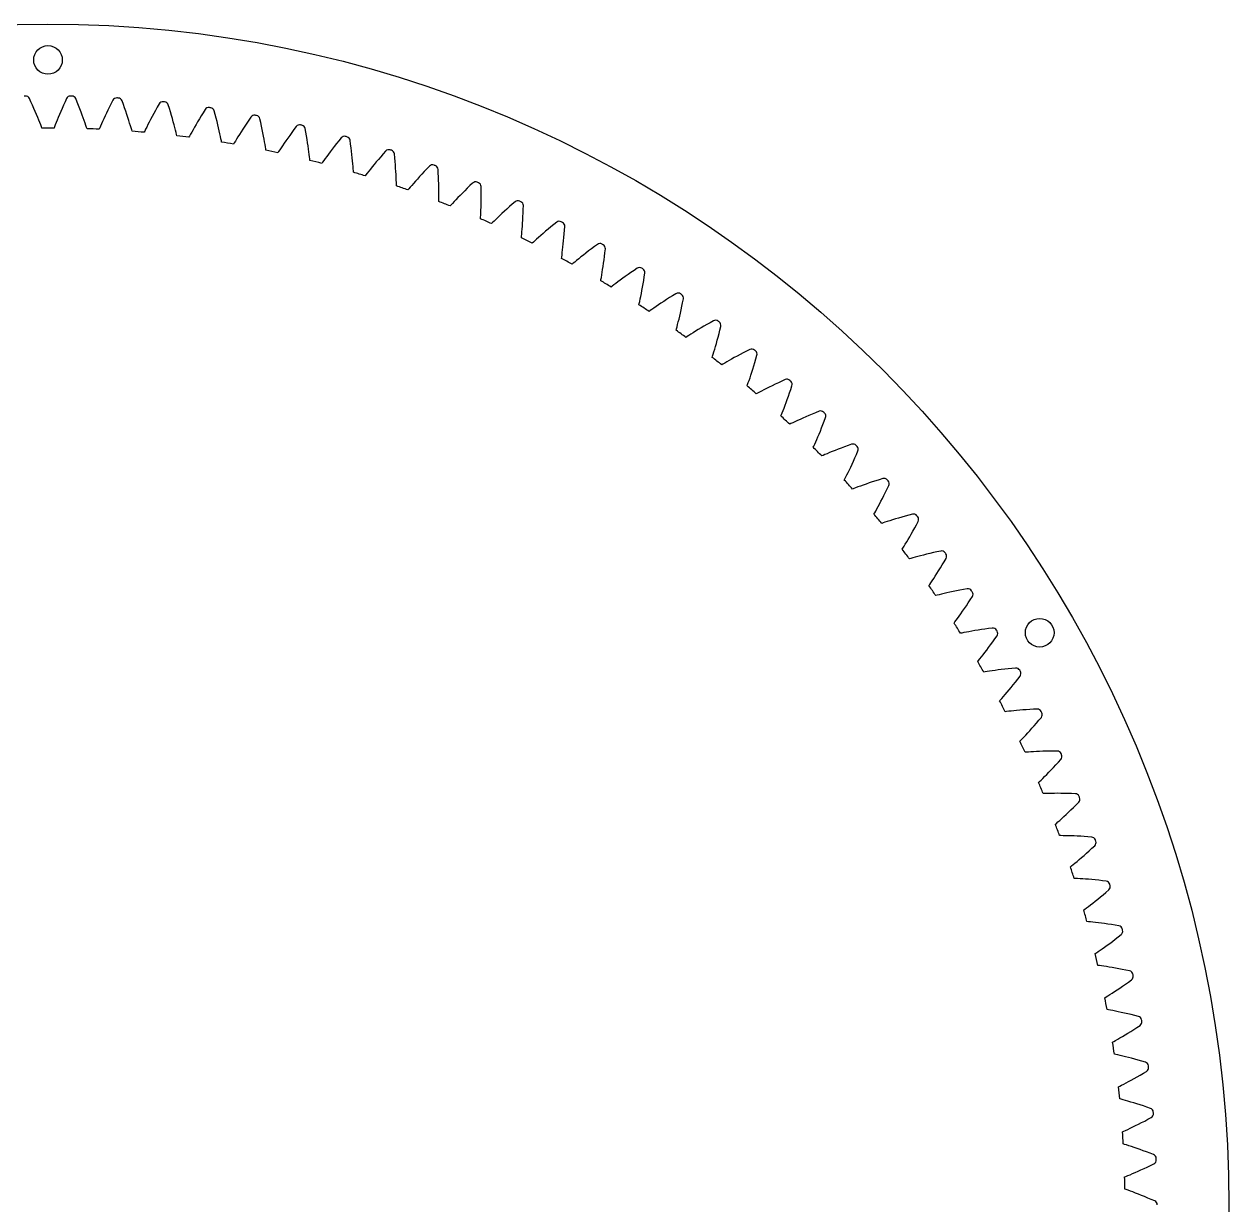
# Model space of a CAD drawing. Header units: millimetres. Extents: x -82 to 82, y -82 to 82.
# Drawn here: x -1.7 to 82.4, y 0 to 82.4 of the extents above; entities that cross this region are included whole.
import ezdxf

# ---------------------------------------------------------------- set-up
doc = ezdxf.new("R2010")
doc.units = ezdxf.units.MM

msp = doc.modelspace()

# ---------------------------------------------------------------- linework, layer by layer
at = {"layer": 'holes'}
for centre in [(0, 79.928227), (69.219875, 39.964113)]:
    msp.add_circle(centre, 1, dxfattribs=at)
at = {"layer": 'outer'}
msp.add_circle((0, 0), 82.428227, dxfattribs=at)
at = {"layer": 'output_ring'}
for p, q in [((-1.187278, 77.001412), (-1.297998, 77.241357)), ((-1.081496, 76.768404), (-1.187278, 77.001412)), ((-0.981351, 76.542889), (-1.081496, 76.768404)), ((-0.886937, 76.325553), (-0.981351, 76.542889)), ((0.981351, 76.542889), (0.886937, 76.325553)), ((1.081496, 76.768404), (0.981351, 76.542889)), ((1.187278, 77.001412), (1.081496, 76.768404)), ((1.297998, 77.241357), (1.187278, 77.001412)), ((2.038248, 76.983587), (1.937673, 77.227958)), ((2.13418, 76.746353), (2.038248, 76.983587)), ((2.224793, 76.516843), (2.13418, 76.746353)), ((4.295274, 76.655777), (4.185774, 76.434654)), ((4.410721, 76.884151), (4.295274, 76.655777)), ((4.531391, 77.119249), (4.410721, 76.884151)), ((5.260198, 76.830706), (5.169945, 77.079074)), ((5.346112, 76.589663), (5.260198, 76.830706)), ((5.427034, 76.35656), (5.346112, 76.589663)), ((7.626426, 76.632009), (7.501517, 76.408669)), ((7.756835, 76.861847), (7.626426, 76.632009)), ((8.47292, 76.543039), (8.393147, 76.794968)), ((8.548665, 76.298609), (8.47292, 76.543039)), ((-0.798391, 76.117237), (-0.886937, 76.325553)), ((-0.715922, 75.919012), (-0.798391, 76.117237)), ((-0.639854, 75.732304), (-0.715922, 75.919012)), ((-0.570708, 75.559129), (-0.639854, 75.732304)), ((0.639854, 75.732304), (0.570708, 75.559129)), ((0.715922, 75.919012), (0.639854, 75.732304)), ((0.798391, 76.117237), (0.715922, 75.919012)), ((0.886937, 76.325553), (0.798391, 76.117237)), ((2.310023, 76.295744), (2.224793, 76.516843)), ((2.389769, 76.083902), (2.310023, 76.295744)), ((2.463864, 75.882398), (2.389769, 76.083902)), ((2.532047, 75.692668), (2.463864, 75.882398)), ((2.59388, 75.516749), (2.532047, 75.692668)), ((3.894452, 75.822438), (3.810633, 75.63908)), ((3.98515, 76.017036), (3.894452, 75.822438)), ((4.082341, 76.221461), (3.98515, 76.017036)), ((4.185774, 76.434654), (4.082341, 76.221461)), ((5.502931, 76.132085), (5.427034, 76.35656)), ((5.573735, 75.91709), (5.502931, 76.132085)), ((5.639328, 75.71266), (5.573735, 75.91709)), ((5.699506, 75.520242), (5.639328, 75.71266)), ((7.164917, 75.783475), (7.066151, 75.592846)), ((7.270584, 75.983652), (7.164917, 75.783475)), ((7.382854, 76.192325), (7.270584, 75.983652)), ((7.501517, 76.408669), (7.382854, 76.192325)), ((8.619755, 76.062322), (8.548665, 76.298609)), ((8.686185, 75.834866), (8.619755, 76.062322)), ((8.747924, 75.617094), (8.686185, 75.834866)), ((10.566981, 75.81633), (10.446072, 75.612541)), ((10.6946, 76.027515), (10.566981, 75.81633)), ((10.828752, 76.245428), (10.6946, 76.027515)), ((10.968672, 76.469603), (10.828752, 76.245428)), ((11.670778, 76.121088), (11.601624, 76.376137)), ((11.73622, 75.873702), (11.670778, 76.121088)), ((11.797353, 75.634644), (11.73622, 75.873702)), ((14.01208, 75.725087), (13.868921, 75.512982)), ((14.161265, 75.943206), (14.01208, 75.725087)), ((14.848161, 75.565596), (14.789748, 75.823317)), ((-0.509397, 75.402629), (-0.570708, 75.559129)), ((-0.457812, 75.268669), (-0.509397, 75.402629)), ((-0.423006, 75.177037), (-0.457812, 75.268669)), ((0.457812, 75.268669), (0.423006, 75.177037)), ((0.509397, 75.402629), (0.457812, 75.268669)), ((0.570708, 75.559129), (0.509397, 75.402629)), ((2.648584, 75.35782), (2.59388, 75.516749)), ((2.694514, 75.221817), (2.648584, 75.35782)), ((2.725453, 75.128807), (2.694514, 75.221817)), ((3.609335, 75.183475), (3.570722, 75.09338)), ((3.666485, 75.315157), (3.609335, 75.183475)), ((3.734295, 75.468952), (3.666485, 75.315157)), ((3.810633, 75.63908), (3.734295, 75.468952)), ((5.753918, 75.341888), (5.699506, 75.520242)), ((5.801919, 75.180807), (5.753918, 75.341888)), ((5.842113, 75.043), (5.801919, 75.180807)), ((5.86913, 74.948777), (5.842113, 75.043)), ((6.754526, 74.966383), (6.712174, 74.877984)), ((6.81714, 75.095556), (6.754526, 74.966383)), ((6.891331, 75.246376), (6.81714, 75.095556)), ((6.974726, 75.413158), (6.891331, 75.246376)), ((7.066151, 75.592846), (6.974726, 75.413158)), ((8.804898, 75.410097), (8.747924, 75.617094)), ((8.856966, 75.215327), (8.804898, 75.410097)), ((8.903862, 75.034851), (8.856966, 75.215327)), ((8.945075, 74.871901), (8.903862, 75.034851)), ((8.979464, 74.732532), (8.945075, 74.871901)), ((10.036278, 74.891794), (9.955836, 74.744213)), ((10.126583, 75.054937), (10.036278, 74.891794)), ((10.225452, 75.230639), (10.126583, 75.054937)), ((10.332115, 75.416965), (10.225452, 75.230639)), ((10.446072, 75.612541), (10.332115, 75.416965)), ((11.8542, 75.404606), (11.797353, 75.634644)), ((11.906766, 75.18444), (11.8542, 75.404606)), ((11.955022, 74.975238), (11.906766, 75.18444)), ((11.998888, 74.778459), (11.955022, 74.975238)), ((13.481186, 74.918147), (13.366815, 74.736451)), ((13.603233, 75.108779), (13.481186, 74.918147)), ((13.73257, 75.307327), (13.603233, 75.108779)), ((13.868921, 75.512982), (13.73257, 75.307327)), ((14.903186, 75.315686), (14.848161, 75.565596)), ((14.954255, 75.074278), (14.903186, 75.315686)), ((15.001419, 74.842061), (14.954255, 75.074278)), ((17.018911, 74.865974), (16.874068, 74.666209)), ((17.170827, 75.071898), (17.018911, 74.865974)), ((17.329014, 75.283579), (17.170827, 75.071898)), ((17.999495, 74.877535), (17.951926, 75.137476)), ((18.044007, 74.62554), (17.999495, 74.877535)), ((9.002511, 74.63726), (8.979464, 74.732532)), ((9.887868, 74.617774), (9.841851, 74.531227)), ((9.955836, 74.744213), (9.887868, 74.617774)), ((12.038185, 74.596178), (11.998888, 74.778459)), ((12.072538, 74.431645), (12.038185, 74.596178)), ((12.101061, 74.290958), (12.072538, 74.431645)), ((12.120098, 74.194805), (12.101061, 74.290958)), ((13.003862, 74.138261), (12.954262, 74.053716)), ((13.077066, 74.261742), (13.003862, 74.138261)), ((13.163617, 74.405825), (13.077066, 74.261742)), ((13.260675, 74.565044), (13.163617, 74.405825)), ((13.366815, 74.736451), (13.260675, 74.565044)), ((15.044719, 74.619887), (15.001419, 74.842061)), ((15.084173, 74.408848), (15.044719, 74.619887)), ((15.11976, 74.210405), (15.084173, 74.408848)), ((15.151389, 74.026637), (15.11976, 74.210405)), ((15.178822, 73.860811), (15.151389, 74.026637)), ((16.484728, 74.111151), (16.371503, 73.944338)), ((16.606607, 74.287898), (16.484728, 74.111151)), ((16.73653, 74.473252), (16.606607, 74.287898)), ((16.874068, 74.666209), (16.73653, 74.473252)), ((18.084922, 74.382206), (18.044007, 74.62554)), ((18.122321, 74.148218), (18.084922, 74.382206)), ((18.156279, 73.924425), (18.122321, 74.148218)), ((20.139044, 74.087626), (19.985963, 73.894102)), ((20.29945, 74.287007), (20.139044, 74.087626)), ((20.466363, 74.491879), (20.29945, 74.287007)), ((21.119252, 74.058115), (21.08261, 74.319819)), ((21.153173, 73.804476), (21.119252, 74.058115)), ((15.201429, 73.719053), (15.178822, 73.860811)), ((15.216423, 73.622186), (15.201429, 73.719053)), ((16.097044, 73.528684), (16.043947, 73.44629)), ((16.175354, 73.648991), (16.097044, 73.528684)), ((16.267863, 73.789323), (16.175354, 73.648991)), ((16.371503, 73.944338), (16.267863, 73.789323)), ((18.18686, 73.711919), (18.156279, 73.924425)), ((18.214106, 73.51216), (18.18686, 73.711919)), ((18.238013, 73.327229), (18.214106, 73.51216)), ((18.258478, 73.160399), (18.238013, 73.327229)), ((19.45361, 73.193909), (19.343569, 73.04337)), ((19.573721, 73.355834), (19.45361, 73.193909)), ((19.702895, 73.527322), (19.573721, 73.355834)), ((19.840465, 73.707073), (19.702895, 73.527322)), ((19.985963, 73.894102), (19.840465, 73.707073)), ((21.183862, 73.559642), (21.153173, 73.804476)), ((21.21143, 73.324293), (21.183862, 73.559642)), ((21.235987, 73.099275), (21.21143, 73.324293)), ((23.223847, 73.179303), (23.062796, 72.992359)), ((23.392461, 73.371792), (23.223847, 73.179303)), ((23.567807, 73.569494), (23.392461, 73.371792)), ((24.201959, 73.10877), (24.176308, 73.37178)), ((18.275128, 73.017819), (18.258478, 73.160399)), ((18.286053, 72.920409), (18.275128, 73.017819)), ((19.161986, 72.790112), (19.105485, 72.710015)), ((19.245265, 72.907035), (19.161986, 72.790112)), ((19.343569, 73.04337), (19.245265, 72.907035)), ((21.257642, 72.885675), (21.235987, 73.099275)), ((21.276499, 72.684949), (21.257642, 72.885675)), ((21.292641, 72.49918), (21.276499, 72.684949)), ((21.306101, 72.331639), (21.292641, 72.49918)), ((21.316766, 72.188487), (21.306101, 72.331639)), ((22.628375, 72.471826), (22.501589, 72.315073)), ((22.764617, 72.637754), (22.628375, 72.471826)), ((22.909594, 72.811587), (22.764617, 72.637754)), ((23.062796, 72.992359), (22.909594, 72.811587)), ((24.225229, 72.853934), (24.201959, 73.10877)), ((24.245638, 72.60803), (24.225229, 72.853934)), ((24.263326, 72.371733), (24.245638, 72.60803)), ((24.278439, 72.145884), (24.263326, 72.371733)), ((26.444434, 72.327858), (26.267906, 72.142599)), ((26.627904, 72.518044), (26.444434, 72.327858)), ((21.323603, 72.090705), (21.316766, 72.188487)), ((22.193311, 71.923842), (22.133506, 71.846181)), ((22.281413, 72.037175), (22.193311, 71.923842)), ((22.385341, 72.169274), (22.281413, 72.037175)), ((22.501589, 72.315073), (22.385341, 72.169274)), ((24.291131, 71.931564), (24.278439, 72.145884)), ((24.301566, 71.730225), (24.291131, 71.931564)), ((24.309914, 71.543942), (24.301566, 71.730225)), ((24.316347, 71.375985), (24.309914, 71.543942)), ((25.786402, 71.620755), (25.643331, 71.460678)), ((25.938531, 71.788365), (25.786402, 71.620755)), ((26.099168, 71.962562), (25.938531, 71.788365)), ((26.267906, 72.142599), (26.099168, 71.962562)), ((27.242207, 72.031169), (27.227592, 72.295022)), ((27.254785, 71.775582), (27.242207, 72.031169)), ((27.264879, 71.529038), (27.254785, 71.775582)), ((27.272657, 71.292208), (27.264879, 71.529038)), ((24.321008, 71.232512), (24.316347, 71.375985)), ((24.323744, 71.13453), (24.321008, 71.232512)), ((25.185702, 70.931393), (25.122696, 70.856305)), ((25.278473, 71.040937), (25.185702, 70.931393)), ((25.387841, 71.168569), (25.278473, 71.040937)), ((25.510092, 71.309372), (25.387841, 71.168569)), ((25.643331, 71.460678), (25.510092, 71.309372)), ((27.278299, 71.065924), (27.272657, 71.292208)), ((27.282005, 70.851261), (27.278299, 71.065924)), ((27.283999, 70.649661), (27.282005, 70.851261)), ((27.284539, 70.463193), (27.283999, 70.649661)), ((29.089754, 70.806519), (28.921963, 70.639201)), ((29.265884, 70.979332), (29.089754, 70.806519)), ((29.450014, 71.157036), (29.265884, 70.979332)), ((29.641288, 71.339373), (29.450014, 71.157036)), ((30.234664, 70.8272), (30.23111, 71.091434)), ((30.236527, 70.57131), (30.234664, 70.8272)), ((27.281212, 70.05356), (27.282582, 70.151571)), ((27.282582, 70.151571), (27.283933, 70.295113)), ((27.283933, 70.295113), (27.284539, 70.463193)), ((28.133908, 69.814507), (28.067814, 69.742122)), ((28.231185, 69.92007), (28.133908, 69.814507)), ((28.345801, 70.043009), (28.231185, 69.92007)), ((28.473842, 70.178569), (28.345801, 70.043009)), ((28.6133, 70.324164), (28.473842, 70.178569)), ((28.762949, 70.478109), (28.6133, 70.324164)), ((28.921963, 70.639201), (28.762949, 70.478109)), ((30.225017, 69.64666), (30.230303, 69.861291)), ((30.230303, 69.861291), (30.234142, 70.087612)), ((30.234142, 70.087612), (30.236289, 70.324561)), ((30.236289, 70.324561), (30.236527, 70.57131)), ((32.403928, 69.861381), (32.212518, 69.691543)), ((32.60267, 70.035547), (32.403928, 69.861381)), ((30.196294, 68.94756), (30.203655, 69.09092)), ((30.203655, 69.09092), (30.211298, 69.258827)), ((30.211298, 69.258827), (30.218567, 69.445154)), ((30.218567, 69.445154), (30.225017, 69.64666)), ((31.533072, 69.064277), (31.387639, 68.92465)), ((31.689036, 69.211821), (31.533072, 69.064277)), ((31.854656, 69.366112), (31.689036, 69.211821)), ((32.029307, 69.526257), (31.854656, 69.366112)), ((32.212518, 69.691543), (32.029307, 69.526257)), ((33.142586, 68.760059), (33.154653, 68.99671)), ((33.154653, 68.99671), (33.165225, 69.243233)), ((33.165225, 69.243233), (33.174078, 69.498976)), ((33.174078, 69.498976), (33.181593, 69.763127)), ((30.190821, 68.849692), (30.196294, 68.94756)), ((31.032758, 68.575142), (30.96369, 68.505589)), ((31.13437, 68.676539), (31.032758, 68.575142)), ((31.254034, 68.794571), (31.13437, 68.676539)), ((31.387639, 68.92465), (31.254034, 68.794571)), ((33.085057, 67.932957), (33.100122, 68.118817)), ((33.100122, 68.118817), (33.115004, 68.319876)), ((33.115004, 68.319876), (33.129273, 68.534097)), ((33.129273, 68.534097), (33.142586, 68.760059)), ((34.912669, 68.124023), (34.731466, 67.971332)), ((35.102641, 68.281491), (34.912669, 68.124023)), ((35.300996, 68.443165), (35.102641, 68.281491)), ((35.506856, 68.608856), (35.300996, 68.443165)), ((36.055294, 68.048828), (36.073863, 68.312432)), ((33.047464, 67.525039), (33.057031, 67.622591)), ((33.057031, 67.622591), (33.070388, 67.765518)), ((33.070388, 67.765518), (33.085057, 67.932957)), ((33.982935, 67.312526), (33.877166, 67.215473)), ((34.107437, 67.425443), (33.982935, 67.312526)), ((34.246371, 67.549814), (34.107437, 67.425443)), ((34.397523, 67.683228), (34.246371, 67.549814)), ((34.559529, 67.824111), (34.397523, 67.683228)), ((34.731466, 67.971332), (34.559529, 67.824111)), ((35.970123, 67.086671), (35.992887, 67.311877)), ((35.992887, 67.311877), (36.014853, 67.547815)), ((36.014853, 67.547815), (36.035739, 67.79368)), ((36.035739, 67.79368), (36.055294, 68.048828)), ((33.877166, 67.215473), (33.805246, 67.148873)), ((35.879105, 66.321232), (35.900772, 66.48791)), ((35.900772, 66.48791), (35.923607, 66.672976)), ((35.923607, 66.672976), (35.946896, 66.873235)), ((35.946896, 66.873235), (35.970123, 67.086671)), ((37.547344, 66.457307), (37.369394, 66.317415)), ((37.734783, 66.602276), (37.547344, 66.457307)), ((37.931182, 66.751651), (37.734783, 66.602276)), ((38.136133, 66.904876), (37.931182, 66.751651)), ((38.348751, 67.061802), (38.136133, 66.904876)), ((38.843034, 66.225193), (38.873256, 66.479298)), ((38.873256, 66.479298), (38.902848, 66.741894)), ((35.846131, 66.081924), (35.859774, 66.17899)), ((35.859774, 66.17899), (35.879105, 66.321232)), ((36.662142, 65.737885), (36.587496, 65.674355)), ((36.771882, 65.830424), (36.662142, 65.737885)), ((36.901003, 65.938028), (36.771882, 65.830424)), ((37.045024, 66.056472), (36.901003, 65.938028)), ((37.20163, 66.183439), (37.045024, 66.056472)), ((37.369394, 66.317415), (37.20163, 66.183439)), ((38.747869, 65.521552), (38.780044, 65.745607)), ((38.780044, 65.745607), (38.811871, 65.980419)), ((38.811871, 65.980419), (38.843034, 66.225193)), ((38.599608, 64.619288), (38.624878, 64.760596)), ((38.624878, 64.760596), (38.653506, 64.92622)), ((38.653506, 64.92622), (38.684071, 65.110168)), ((38.684071, 65.110168), (38.715724, 65.309277)), ((38.715724, 65.309277), (38.747869, 65.521552)), ((40.297352, 64.826693), (40.113699, 64.694376)), ((40.490697, 64.963685), (40.297352, 64.826693)), ((40.693179, 65.104705), (40.490697, 64.963685)), ((40.904367, 65.249214), (40.693179, 65.104705)), ((41.12337, 65.397098), (40.904367, 65.249214)), ((41.582185, 64.540525), (41.623022, 64.793142)), ((41.623022, 64.793142), (41.663584, 65.054268)), ((38.581912, 64.522879), (38.599608, 64.619288)), ((39.3828, 64.14497), (39.305559, 64.084622)), ((39.496319, 64.232833), (39.3828, 64.14497)), ((39.629833, 64.334936), (39.496319, 64.232833)), ((39.778687, 64.447244), (39.629833, 64.334936)), ((39.940473, 64.567542), (39.778687, 64.447244)), ((40.113699, 64.694376), (39.940473, 64.567542)), ((41.457639, 63.841486), (41.499167, 64.063998)), ((41.499167, 64.063998), (41.5408, 64.29727)), ((41.5408, 64.29727), (41.582185, 64.540525)), ((41.271724, 62.946223), (41.30289, 63.086348)), ((41.30289, 63.086348), (41.338428, 63.250628)), ((41.338428, 63.250628), (41.376669, 63.433134)), ((41.376669, 63.433134), (41.416633, 63.630743)), ((41.416633, 63.630743), (41.457639, 63.841486)), ((42.976665, 63.082351), (42.787632, 62.95784)), ((43.175577, 63.211127), (42.976665, 63.082351)), ((43.383787, 63.343544), (43.175577, 63.211127)), ((43.60084, 63.479082), (43.383787, 63.343544)), ((43.825844, 63.617666), (43.60084, 63.479082)), ((44.299766, 62.993316), (44.351228, 63.252514)), ((41.250007, 62.850639), (41.271724, 62.946223)), ((42.034367, 62.439524), (41.954667, 62.382463)), ((42.151466, 62.522555), (42.034367, 62.439524)), ((42.289138, 62.618978), (42.151466, 62.522555)), ((42.442565, 62.724955), (42.289138, 62.618978)), ((42.609246, 62.838372), (42.442565, 62.724955)), ((42.787632, 62.95784), (42.609246, 62.838372)), ((44.094677, 62.04942), (44.145487, 62.269998)), ((44.145487, 62.269998), (44.196852, 62.501322)), ((44.196852, 62.501322), (44.248387, 62.74263)), ((44.248387, 62.74263), (44.299766, 62.993316)), ((43.908442, 61.301425), (43.950829, 61.464073)), ((43.950829, 61.464073), (43.996678, 61.644818)), ((43.996678, 61.644818), (44.044882, 61.840579)), ((44.044882, 61.840579), (44.094677, 62.04942)), ((45.998284, 61.471256), (45.784712, 61.347674)), ((46.220823, 61.597587), (45.998284, 61.471256)), ((46.451433, 61.726627), (46.220823, 61.597587)), ((43.845735, 61.068137), (43.871436, 61.162728)), ((43.871436, 61.162728), (43.908442, 61.301425)), ((44.612191, 60.624537), (44.530172, 60.570864)), ((44.732665, 60.702592), (44.612191, 60.624537)), ((44.874254, 60.793165), (44.732665, 60.702592)), ((45.031984, 60.892624), (44.874254, 60.793165)), ((45.203269, 60.998962), (45.031984, 60.892624)), ((45.386501, 61.110856), (45.203269, 60.998962)), ((45.580581, 61.227341), (45.386501, 61.110856)), ((45.784712, 61.347674), (45.580581, 61.227341)), ((46.714361, 60.366755), (46.775367, 60.595726)), ((46.775367, 60.595726), (46.836963, 60.834664)), ((46.836963, 60.834664), (46.898794, 61.082978)), ((46.898794, 61.082978), (46.961065, 61.339794)), ((46.486125, 59.569689), (46.539503, 59.748355)), ((46.539503, 59.748355), (46.595862, 59.941926)), ((46.595862, 59.941926), (46.654359, 60.148499)), ((46.654359, 60.148499), (46.714361, 60.366755)), ((48.99553, 59.727298), (48.759718, 59.608028)), ((46.364543, 59.178501), (46.394182, 59.271932)), ((46.394182, 59.271932), (46.436964, 59.408958)), ((46.436964, 59.408958), (46.486125, 59.569689)), ((47.542402, 58.953467), (47.380645, 58.860701)), ((47.717989, 59.052539), (47.542402, 58.953467)), ((47.905746, 59.156662), (47.717989, 59.052539)), ((48.104535, 59.264918), (47.905746, 59.156662)), ((48.313525, 59.376597), (48.104535, 59.264918)), ((48.532085, 59.491127), (48.313525, 59.376597)), ((48.759718, 59.608028), (48.532085, 59.491127)), ((49.34337, 58.819974), (49.415546, 59.06548)), ((49.415546, 59.06548), (49.488516, 59.319464)), ((47.111751, 58.703195), (47.027556, 58.653003)), ((47.235387, 58.776136), (47.111751, 58.703195)), ((47.380645, 58.860701), (47.235387, 58.776136)), ((49.065097, 57.938115), (49.132193, 58.142057)), ((49.132193, 58.142057), (49.201282, 58.357609)), ((49.201282, 58.357609), (49.271823, 58.583824)), ((49.271823, 58.583824), (49.34337, 58.819974)), ((48.802012, 57.185046), (48.835538, 57.277154)), ((48.835538, 57.277154), (48.88402, 57.412268)), ((48.88402, 57.412268), (48.939868, 57.570799)), ((48.939868, 57.570799), (49.000681, 57.747074)), ((49.000681, 57.747074), (49.065097, 57.938115)), ((50.544096, 57.198523), (50.340949, 57.098687)), ((50.757579, 57.301354), (50.544096, 57.198523)), ((50.980744, 57.406631), (50.757579, 57.301354)), ((51.213073, 57.513897), (50.980744, 57.406631)), ((51.453672, 57.623187), (51.213073, 57.513897)), ((51.845606, 56.944362), (51.929148, 57.195066)), ((49.528661, 56.678867), (49.442438, 56.632245)), ((49.655243, 56.746567), (49.528661, 56.678867)), ((49.803915, 56.824974), (49.655243, 56.746567)), ((49.969414, 56.910886), (49.803915, 56.824974)), ((50.148996, 57.002518), (49.969414, 56.910886)), ((50.340949, 57.098687), (50.148996, 57.002518)), ((51.601887, 56.246084), (51.681839, 56.469146)), ((51.681839, 56.469146), (51.763212, 56.702093)), ((51.763212, 56.702093), (51.845606, 56.944362)), ((51.307754, 55.470911), (51.375896, 55.644484)), ((51.375896, 55.644484), (51.448255, 55.83266)), ((51.448255, 55.83266), (51.523832, 56.033614)), ((51.523832, 56.033614), (51.601887, 56.246084)), ((51.153865, 55.091269), (51.191219, 55.181892)), ((51.191219, 55.181892), (51.245317, 55.314858)), ((51.245317, 55.314858), (51.307754, 55.470911)), ((52.139811, 54.689558), (51.987986, 54.617445)), ((52.308763, 54.768463), (52.139811, 54.689558)), ((52.492025, 54.852495), (52.308763, 54.768463)), ((52.687836, 54.940541), (52.492025, 54.852495)), ((52.894986, 55.031783), (52.687836, 54.940541)), ((53.112588, 55.125584), (52.894986, 55.031783)), ((53.339965, 55.221423), (53.112588, 55.125584)), ((53.576582, 55.318866), (53.339965, 55.221423)), ((53.821547, 55.417985), (53.576582, 55.318866)), ((54.092244, 54.484737), (54.184711, 54.723343)), ((54.184711, 54.723343), (54.278678, 54.97033)), ((51.85868, 54.555105), (51.770581, 54.512134)), ((51.987986, 54.617445), (51.85868, 54.555105)), ((53.741155, 53.629256), (53.825081, 53.826868)), ((53.825081, 53.826868), (53.911965, 54.035884)), ((53.911965, 54.035884), (54.001188, 54.255402)), ((54.001188, 54.255402), (54.092244, 54.484737)), ((53.415978, 52.900843), (53.457093, 52.989823)), ((53.457093, 52.989823), (53.516712, 53.120406)), ((53.516712, 53.120406), (53.585629, 53.273708)), ((53.585629, 53.273708), (53.66098, 53.444275)), ((53.66098, 53.444275), (53.741155, 53.629256)), ((55.8461, 53.026788), (55.60561, 52.939339)), ((56.095001, 53.115562), (55.8461, 53.026788)), ((54.097722, 52.335634), (54.0079, 52.296391)), ((54.229525, 52.392505), (54.097722, 52.335634)), ((54.384237, 52.458197), (54.229525, 52.392505)), ((54.556345, 52.529958), (54.384237, 52.458197)), ((54.742964, 52.606243), (54.556345, 52.529958)), ((54.942291, 52.686012), (54.742964, 52.606243)), ((55.15308, 52.768499), (54.942291, 52.686012)), ((55.374419, 52.853105), (55.15308, 52.768499)), ((55.60561, 52.939339), (55.374419, 52.853105)), ((56.2258, 51.946476), (56.32638, 52.171796)), ((56.32638, 52.171796), (56.428757, 52.406321)), ((56.428757, 52.406321), (56.532985, 52.649156)), ((55.851924, 51.150307), (55.939775, 51.331768)), ((55.939775, 51.331768), (56.031903, 51.525693)), ((56.031903, 51.525693), (56.127463, 51.730886)), ((56.127463, 51.730886), (56.2258, 51.946476)), ((55.58438, 50.617611), (55.629186, 50.704791)), ((55.629186, 50.704791), (55.69422, 50.832763)), ((55.69422, 50.832763), (55.769497, 50.983044)), ((55.769497, 50.983044), (55.851924, 51.150307)), ((57.539104, 50.487904), (57.314416, 50.412641)), ((57.773704, 50.564381), (57.539104, 50.487904)), ((58.017645, 50.641682), (57.773704, 50.564381)), ((58.270045, 50.719956), (58.017645, 50.641682)), ((56.241858, 50.02435), (56.150472, 49.988902)), ((56.375927, 50.075651), (56.241858, 50.02435)), ((56.533254, 50.134807), (56.375927, 50.075651)), ((56.708216, 50.199298), (56.533254, 50.134807)), ((56.897866, 50.267701), (56.708216, 50.199298)), ((57.100358, 50.339053), (56.897866, 50.267701)), ((57.314416, 50.412641), (57.100358, 50.339053)), ((58.351773, 49.546418), (58.4617, 49.767329)), ((58.4617, 49.767329), (58.573808, 49.997361)), ((58.573808, 49.997361), (58.688114, 50.235618)), ((57.944885, 48.766603), (58.040258, 48.944227)), ((58.040258, 48.944227), (58.140425, 49.134123)), ((58.140425, 49.134123), (58.244494, 49.335135)), ((58.244494, 49.335135), (58.351773, 49.546418)), ((57.655269, 48.245578), (57.703686, 48.330806)), ((57.703686, 48.330806), (57.774022, 48.455942)), ((57.774022, 48.455942), (57.855526, 48.602939)), ((57.855526, 48.602939), (57.944885, 48.766603)), ((59.375204, 47.968342), (59.158252, 47.903782)), ((59.602847, 48.03413), (59.375204, 47.968342)), ((59.840443, 48.100715), (59.602847, 48.03413)), ((60.087407, 48.167734), (59.840443, 48.100715)), ((60.342863, 48.23537), (60.087407, 48.167734)), ((58.287327, 47.625305), (58.194536, 47.593715)), ((58.423426, 47.670947), (58.287327, 47.625305)), ((58.583092, 47.723463), (58.423426, 47.670947)), ((58.760602, 47.780571), (58.583092, 47.723463)), ((58.95295, 47.840972), (58.760602, 47.780571)), ((59.158252, 47.903782), (58.95295, 47.840972)), ((60.375377, 47.059439), (60.494459, 47.275553)), ((60.494459, 47.275553), (60.616101, 47.500688)), ((60.616101, 47.500688), (60.740283, 47.73395)), ((59.840057, 46.137568), (59.936191, 46.297347)), ((59.936191, 46.297347), (60.038918, 46.470821)), ((60.038918, 46.470821), (60.14695, 46.656356)), ((60.14695, 46.656356), (60.259345, 46.852834)), ((60.259345, 46.852834), (60.375377, 47.059439)), ((59.62501, 45.788907), (59.676954, 45.872032)), ((59.676954, 45.872032), (59.752469, 45.994113)), ((59.752469, 45.994113), (59.840057, 46.137568)), ((61.331828, 45.43989), (61.112363, 45.384472)), ((61.562026, 45.496087), (61.331828, 45.43989)), ((61.802202, 45.552665), (61.562026, 45.496087)), ((62.051756, 45.609283), (61.802202, 45.552665)), ((62.30982, 45.666162), (62.051756, 45.609283)), ((60.23054, 45.14271), (60.136508, 45.115033)), ((60.368431, 45.182613), (60.23054, 45.14271)), ((60.530156, 45.228396), (60.368431, 45.182613)), ((60.709901, 45.278021), (60.530156, 45.228396)), ((60.90461, 45.330314), (60.709901, 45.278021)), ((61.112363, 45.384472), (60.90461, 45.330314)), ((62.293063, 44.489901), (62.42109, 44.700839)), ((62.42109, 44.700839), (62.552053, 44.920683)), ((62.552053, 44.920683), (62.685894, 45.14854)), ((61.719608, 43.591256), (61.822348, 43.746869)), ((61.822348, 43.746869), (61.93225, 43.915889)), ((61.93225, 43.915889), (62.047956, 44.096738)), ((62.047956, 44.096738), (62.16848, 44.288336)), ((62.16848, 44.288336), (62.293063, 44.489901)), ((61.490149, 43.251906), (61.545529, 43.332783)), ((61.545529, 43.332783), (61.626089, 43.451595)), ((61.626089, 43.451595), (61.719608, 43.591256)), ((63.655538, 42.9247), (63.413204, 42.87823)), ((63.907245, 42.970818), (63.655538, 42.9247)), ((64.167464, 43.016841), (63.907245, 42.970818)), ((62.068088, 42.580919), (61.972979, 42.557204)), ((62.207529, 42.615012), (62.068088, 42.580919)), ((62.37103, 42.653983), (62.207529, 42.615012)), ((62.552695, 42.696038), (62.37103, 42.653983)), ((62.749423, 42.740131), (62.552695, 42.696038)), ((62.959261, 42.785542), (62.749423, 42.740131)), ((63.180854, 42.831721), (62.959261, 42.785542)), ((63.413204, 42.87823), (63.180854, 42.831721)), ((64.238213, 42.047705), (64.378267, 42.261872)), ((64.378267, 42.261872), (64.521533, 42.483924)), ((63.600048, 41.119644), (63.716932, 41.283914)), ((63.716932, 41.283914), (63.840109, 41.459759)), ((63.840109, 41.459759), (63.968551, 41.646142)), ((63.968551, 41.646142), (64.101465, 41.842314)), ((64.101465, 41.842314), (64.238213, 42.047705)), ((63.247414, 40.639026), (63.306131, 40.717513)), ((63.306131, 40.717513), (63.391597, 40.832848)), ((63.391597, 40.832848), (63.490882, 40.96847)), ((63.490882, 40.96847), (63.600048, 41.119644)), ((63.796747, 39.944426), (63.700729, 39.924715)), ((63.937494, 39.972651), (63.796747, 39.944426)), ((64.102483, 40.004741), (63.937494, 39.972651)), ((64.28575, 40.039151), (64.102483, 40.004741)), ((64.484152, 40.074968), (64.28575, 40.039151)), ((64.695708, 40.111551), (64.484152, 40.074968)), ((64.91904, 40.148411), (64.695708, 40.111551)), ((65.153133, 40.185149), (64.91904, 40.148411)), ((65.397201, 40.221431), (65.153133, 40.185149)), ((65.650618, 40.256968), (65.397201, 40.221431)), ((65.912536, 40.292053), (65.650618, 40.256968)), ((65.94264, 39.320805), (66.09154, 39.528919)), ((66.09154, 39.528919), (66.243978, 39.744777)), ((65.389832, 38.579513), (65.520265, 38.750045)), ((65.520265, 38.750045), (65.656399, 38.930886)), ((65.656399, 38.930886), (65.797411, 39.12132)), ((65.797411, 39.12132), (65.94264, 39.320805)), ((64.893721, 37.954852), (64.955674, 38.030811)), ((64.955674, 38.030811), (65.045894, 38.142466)), ((65.045894, 38.142466), (65.150771, 38.273812)), ((65.150771, 38.273812), (65.266172, 38.420282)), ((65.266172, 38.420282), (65.389832, 38.579513)), ((65.413486, 37.237858), (65.316726, 37.222185)), ((65.555291, 37.260164), (65.413486, 37.237858)), ((65.721479, 37.285317), (65.555291, 37.260164)), ((65.906026, 37.312022), (65.721479, 37.285317)), ((66.105754, 37.339499), (65.906026, 37.312022)), ((66.318656, 37.367192), (66.105754, 37.339499)), ((66.543336, 37.394667), (66.318656, 37.367192)), ((66.778762, 37.421569), (66.543336, 37.394667)), ((67.024136, 37.447599), (66.778762, 37.421569)), ((67.278818, 37.472493), (67.024136, 37.447599)), ((67.541976, 37.49658), (67.278818, 37.472493)), ((67.229064, 36.147333), (67.377926, 36.331694)), ((67.377926, 36.331694), (67.531382, 36.524922)), ((67.531382, 36.524922), (67.688866, 36.726619)), ((67.688866, 36.726619), (67.85021, 36.935904)), ((66.491261, 35.277391), (66.586078, 35.385169)), ((66.586078, 35.385169), (66.696363, 35.512008)), ((66.696363, 35.512008), (66.817797, 35.653517)), ((66.817797, 35.653517), (66.948016, 35.80743)), ((66.948016, 35.80743), (67.085476, 35.972351)), ((67.085476, 35.972351), (67.229064, 36.147333)), ((66.426182, 35.204092), (66.491261, 35.277391)), ((67.058082, 34.482309), (66.915466, 34.465961)), ((67.225177, 34.500481), (67.058082, 34.482309)), ((67.410681, 34.519435), (67.225177, 34.500481)), ((67.611384, 34.538524), (67.410681, 34.519435)), ((67.825259, 34.557277), (67.611384, 34.538524)), ((68.050893, 34.575319), (67.825259, 34.557277)), ((68.287239, 34.59234), (68.050893, 34.575319)), ((68.533487, 34.608072), (68.287239, 34.59234)), ((68.788988, 34.622279), (68.533487, 34.608072)), ((69.052924, 34.635324), (68.788988, 34.622279)), ((66.915466, 34.465961), (66.818136, 34.454354)), ((68.840238, 33.478331), (69.00165, 33.664963)), ((69.00165, 33.664963), (69.167443, 33.859888)), ((69.167443, 33.859888), (69.337409, 34.062234)), ((68.124948, 32.687904), (68.252201, 32.824204)), ((68.252201, 32.824204), (68.388751, 32.972529)), ((68.388751, 32.972529), (68.532997, 33.131549)), ((68.532997, 33.131549), (68.683786, 33.300364)), ((68.683786, 33.300364), (68.840238, 33.478331)), ((67.84211, 32.391572), (67.910201, 32.462081)), ((67.910201, 32.462081), (68.009448, 32.565795)), ((68.009448, 32.565795), (68.124948, 32.687904)), ((68.300055, 31.6336), (68.202324, 31.626079)), ((68.44323, 31.643962), (68.300055, 31.6336)), ((68.610939, 31.65512), (68.44323, 31.643962)), ((68.797074, 31.666289), (68.610939, 31.65512)), ((68.998401, 31.676957), (68.797074, 31.666289)), ((69.212873, 31.686737), (68.998401, 31.676957)), ((69.439065, 31.695315), (69.212873, 31.686737)), ((69.675916, 31.702424), (69.439065, 31.695315)), ((69.922607, 31.70783), (69.675916, 31.702424)), ((70.178479, 31.711326), (69.922607, 31.70783)), ((70.44273, 31.713307), (70.178479, 31.711326)), ((70.524676, 30.933755), (70.702966, 31.128806)), ((69.860287, 30.232623), (70.018013, 30.394976)), ((70.018013, 30.394976), (70.18178, 30.566234)), ((70.18178, 30.566234), (70.350866, 30.745944)), ((70.350866, 30.745944), (70.524676, 30.933755)), ((69.139019, 29.522227), (69.210003, 29.589822)), ((69.210003, 29.589822), (69.313506, 29.689289)), ((69.313506, 29.689289), (69.434018, 29.806455)), ((69.434018, 29.806455), (69.566867, 29.937306)), ((69.566867, 29.937306), (69.709509, 30.079783)), ((69.709509, 30.079783), (69.860287, 30.232623)), ((69.564822, 28.745742), (69.466861, 28.74232)), ((69.708305, 28.750099), (69.564822, 28.745742)), ((69.876335, 28.754225), (69.708305, 28.750099)), ((70.062774, 28.75759), (69.876335, 28.754225)), ((70.264371, 28.759818), (70.062774, 28.75759)), ((70.479064, 28.760609), (70.264371, 28.759818)), ((70.705417, 28.759707), (70.479064, 28.760609)), ((70.942358, 28.756891), (70.705417, 28.759707)), ((71.189059, 28.751962), (70.942358, 28.756891)), ((71.444853, 28.74474), (71.189059, 28.751962)), ((71.708955, 28.735654), (71.444853, 28.74474)), ((71.4002, 27.600515), (71.576663, 27.772986)), ((71.576663, 27.772986), (71.758185, 27.953354)), ((71.758185, 27.953354), (71.944487, 28.140768)), ((70.621277, 26.872715), (70.759489, 26.997888)), ((70.759489, 26.997888), (70.907972, 27.134266)), ((70.907972, 27.134266), (71.065018, 27.280658)), ((71.065018, 27.280658), (71.229405, 27.436264)), ((71.229405, 27.436264), (71.4002, 27.600515)), ((70.314635, 26.601089), (70.388387, 26.665653)), ((70.388387, 26.665653), (70.495965, 26.760698)), ((70.495965, 26.760698), (70.621277, 26.872715)), ((70.707548, 25.807455), (70.609531, 25.808138)), ((70.851088, 25.8058), (70.707548, 25.807455)), ((71.019143, 25.802886), (70.851088, 25.8058)), ((71.20556, 25.79844), (71.019143, 25.802886)), ((71.407073, 25.792224), (71.20556, 25.79844)), ((71.621612, 25.784024), (71.407073, 25.792224)), ((71.847728, 25.773644), (71.621612, 25.784024)), ((72.084343, 25.760909), (71.847728, 25.773644)), ((72.330621, 25.745653), (72.084343, 25.760909)), ((72.585889, 25.727726), (72.330621, 25.745653)), ((72.849378, 25.707588), (72.585889, 25.727726)), ((72.145078, 24.280834), (72.315836, 24.42942)), ((72.315836, 24.42942), (72.49336, 24.586374)), ((72.49336, 24.586374), (72.67689, 24.751305)), ((72.67689, 24.751305), (72.865806, 24.923914)), ((72.865806, 24.923914), (73.059792, 25.103361)), ((71.366895, 23.633284), (71.443287, 23.694703)), ((71.443287, 23.694703), (71.554749, 23.78516)), ((71.554749, 23.78516), (71.684643, 23.89183)), ((71.684643, 23.89183), (71.827975, 24.011106)), ((71.827975, 24.011106), (71.982039, 24.141147)), ((71.982039, 24.141147), (72.145078, 24.280834)), ((71.72623, 22.823893), (71.628327, 22.82868)), ((71.869574, 22.816228), (71.72623, 22.823893)), ((72.03736, 22.806279), (71.869574, 22.816228)), ((72.223427, 22.794031), (72.03736, 22.806279)), ((72.424503, 22.779382), (72.223427, 22.794031)), ((72.63851, 22.762205), (72.424503, 22.779382)), ((72.863993, 22.742366), (72.63851, 22.762205)), ((73.099868, 22.719733), (72.863993, 22.742366)), ((73.345291, 22.694178), (73.099868, 22.719733)), ((73.599584, 22.665576), (73.345291, 22.694178)), ((73.861999, 22.634423), (73.599584, 22.665576)), ((73.845595, 21.850748), (74.046926, 22.021915)), ((72.770451, 20.982201), (72.929825, 21.105677)), ((72.929825, 21.105677), (73.09857, 21.238414)), ((73.09857, 21.238414), (73.275401, 21.379719)), ((73.275401, 21.379719), (73.459341, 21.529101)), ((73.459341, 21.529101), (73.649617, 21.686201)), ((73.649617, 21.686201), (73.845595, 21.850748)), ((72.293953, 20.624018), (72.37285, 20.682184)), ((72.37285, 20.682184), (72.488003, 20.767894)), ((72.488003, 20.767894), (72.622249, 20.869032)), ((72.622249, 20.869032), (72.770451, 20.982201)), ((72.619079, 19.80029), (72.521462, 19.809172)), ((72.761977, 19.786629), (72.619079, 19.80029)), ((72.929199, 19.769663), (72.761977, 19.786629)), ((73.11459, 19.749634), (72.929199, 19.769663)), ((73.314876, 19.726578), (73.11459, 19.749634)), ((73.527976, 19.700453), (73.314876, 19.726578)), ((73.75243, 19.67119), (73.527976, 19.700453)), ((73.987151, 19.638699), (73.75243, 19.67119)), ((74.231288, 19.602889), (73.987151, 19.638699)), ((74.484161, 19.563664), (74.231288, 19.602889)), ((74.745041, 19.521549), (74.484161, 19.563664)), ((74.29645, 18.434058), (74.493138, 18.583053)), ((74.493138, 18.583053), (74.695835, 18.739248)), ((74.695835, 18.739248), (74.904157, 18.901834)), ((73.175447, 17.633382), (73.294088, 17.714195)), ((73.294088, 17.714195), (73.432452, 17.809622)), ((73.432452, 17.809622), (73.585262, 17.916486)), ((73.585262, 17.916486), (73.749667, 18.033179)), ((73.749667, 18.033179), (73.923822, 18.158734)), ((73.923822, 18.158734), (74.106415, 18.29251)), ((74.106415, 18.29251), (74.29645, 18.434058)), ((73.094183, 17.578571), (73.175447, 17.633382)), ((73.38453, 16.74195), (73.287371, 16.754912)), ((73.52673, 16.722317), (73.38453, 16.74195)), ((73.693095, 16.698363), (73.52673, 16.722317)), ((73.877485, 16.670589), (73.693095, 16.698363)), ((74.07663, 16.639166), (73.877485, 16.670589)), ((74.288449, 16.604141), (74.07663, 16.639166)), ((74.511481, 16.565503), (74.288449, 16.604141)), ((74.744635, 16.523212), (74.511481, 16.565503)), ((74.987059, 16.47721), (74.744635, 16.523212)), ((75.238067, 16.427431), (74.987059, 16.47721)), ((75.496954, 16.374428), (75.238067, 16.427431)), ((74.619388, 15.047197), (74.807422, 15.173209)), ((74.807422, 15.173209), (75.003217, 15.306676)), ((75.003217, 15.306676), (75.205972, 15.447304)), ((75.205972, 15.447304), (75.415032, 15.594874)), ((75.415032, 15.594874), (75.62998, 15.748593)), ((73.766182, 14.502285), (73.849669, 14.553645)), ((73.849669, 14.553645), (73.97159, 14.629418)), ((73.97159, 14.629418), (74.113829, 14.718968)), ((74.113829, 14.718968), (74.27098, 14.819339)), ((74.27098, 14.819339), (74.440127, 14.929045)), ((74.440127, 14.929045), (74.619388, 15.047197)), ((74.021239, 13.654239), (73.924708, 13.671259)), ((74.162493, 13.628669), (74.021239, 13.654239)), ((74.327709, 13.59777), (74.162493, 13.628669)), ((74.510773, 13.562298), (74.327709, 13.59777)), ((74.708428, 13.522563), (74.510773, 13.562298)), ((74.918595, 13.478699), (74.708428, 13.522563)), ((75.139813, 13.430756), (74.918595, 13.478699)), ((75.370991, 13.378738), (75.139813, 13.430756)), ((75.611276, 13.322625), (75.370991, 13.378738)), ((75.859979, 13.262378), (75.611276, 13.322625)), ((76.116421, 13.19858), (75.859979, 13.262378)), ((74.826401, 11.696194), (74.999994, 11.798721)), ((74.999994, 11.798721), (75.184045, 11.909262)), ((75.184045, 11.909262), (75.377191, 12.02729)), ((75.377191, 12.02729), (75.578404, 12.152441)), ((75.578404, 12.152441), (75.78687, 12.284455)), ((75.78687, 12.284455), (76.001926, 12.423141)), ((76.001926, 12.423141), (76.223122, 12.567724)), ((74.308769, 11.400557), (74.394333, 11.448376)), ((74.394333, 11.448376), (74.519321, 11.518977)), ((74.519321, 11.518977), (74.665185, 11.602492)), ((74.665185, 11.602492), (74.826401, 11.696194)), ((74.52809, 10.542574), (74.432357, 10.563622)), ((74.668149, 10.511112), (74.52809, 10.542574)), ((74.831926, 10.473321), (74.668149, 10.511112)), ((75.013345, 10.430214), (74.831926, 10.473321)), ((75.209162, 10.382237), (75.013345, 10.430214)), ((75.417308, 10.329611), (75.209162, 10.382237)), ((75.636324, 10.272446), (75.417308, 10.329611)), ((75.865122, 10.210793), (75.636324, 10.272446)), ((76.102846, 10.144667), (75.865122, 10.210793)), ((76.348808, 10.074058), (76.102846, 10.144667)), ((76.602353, 9.999578), (76.348808, 10.074058)), ((76.455486, 9.229613), (76.682543, 9.364807)), ((74.936319, 8.388328), (75.085552, 8.465661)), ((75.085552, 8.465661), (75.250551, 8.55253)), ((75.250551, 8.55253), (75.428285, 8.647698)), ((75.428285, 8.647698), (75.616804, 8.750435)), ((75.616804, 8.750435), (75.814723, 8.860271)), ((75.814723, 8.860271), (76.021, 8.976886)), ((76.021, 8.976886), (76.234811, 9.100054)), ((76.234811, 9.100054), (76.455486, 9.229613)), ((74.720993, 8.278828), (74.808485, 8.323022)), ((74.808485, 8.323022), (74.936319, 8.388328)), ((74.904194, 7.412414), (74.809425, 7.437452)), ((75.042812, 7.375114), (74.904194, 7.412414)), ((75.204863, 7.330498), (75.042812, 7.375114)), ((75.384317, 7.279832), (75.204863, 7.330498)), ((75.577954, 7.223697), (75.384317, 7.279832)), ((75.783713, 7.162401), (75.577954, 7.223697)), ((76.000144, 7.096115), (75.783713, 7.162401)), ((76.226159, 7.024935), (76.000144, 7.096115)), ((76.460906, 6.948912), (76.226159, 7.024935)), ((76.703695, 6.868065), (76.460906, 6.948912)), ((76.953898, 6.783033), (76.703695, 6.868065)), ((76.33023, 5.785583), (76.549011, 5.89969)), ((76.549011, 5.89969), (76.774918, 6.019894)), ((76.774918, 6.019894), (77.007437, 6.145461)), ((75.002131, 5.142576), (75.091397, 5.183067)), ((75.091397, 5.183067), (75.221854, 5.242962)), ((75.221854, 5.242962), (75.374195, 5.313979)), ((75.374195, 5.313979), (75.542687, 5.393862)), ((75.542687, 5.393862), (75.72425, 5.481504)), ((75.72425, 5.481504), (75.916905, 5.576256)), ((75.916905, 5.576256), (76.119251, 5.677708)), ((76.119251, 5.677708), (76.33023, 5.785583)), ((75.14889, 4.26925), (75.055253, 4.298234)), ((75.285825, 4.226178), (75.14889, 4.26925)), ((75.445865, 4.174815), (75.285825, 4.226178)), ((75.62304, 4.116679), (75.445865, 4.174815)), ((75.814156, 4.052485), (75.62304, 4.116679)), ((76.017168, 3.982625), (75.814156, 4.052485)), ((76.230633, 3.907334), (76.017168, 3.982625)), ((76.453469, 3.826753), (76.230633, 3.907334)), ((76.684827, 3.740966), (76.453469, 3.826753)), ((76.924017, 3.650023), (76.684827, 3.740966)), ((77.170441, 3.554589), (76.924017, 3.650023)), ((76.290239, 2.485184), (76.50555, 2.58413)), ((76.50555, 2.58413), (76.728918, 2.688975)), ((76.728918, 2.688975), (76.95966, 2.799614)), ((76.95966, 2.799614), (77.197233, 2.915334)), ((75.151691, 1.997302), (75.242574, 2.03402)), ((75.242574, 2.03402), (75.375424, 2.088399)), ((75.375424, 2.088399), (75.530605, 2.152974)), ((75.530605, 2.152974), (75.702295, 2.225732)), ((75.702295, 2.225732), (75.887369, 2.305693)), ((75.887369, 2.305693), (76.083823, 2.392295)), ((76.083823, 2.392295), (76.290239, 2.485184)), ((75.261749, 1.118596), (75.169408, 1.151476)), ((75.39676, 1.069828), (75.261749, 1.118596)), ((75.554509, 1.011808), (75.39676, 1.069828)), ((75.729095, 0.946304), (75.554509, 1.011808)), ((75.917355, 0.874163), (75.729095, 0.946304)), ((76.117263, 0.795863), (75.917355, 0.874163)), ((76.327388, 0.711699), (76.117263, 0.795863)), ((76.546654, 0.621857), (76.327388, 0.711699)), ((76.774216, 0.526458), (76.546654, 0.621857)), ((77.009389, 0.425578), (76.774216, 0.526458)), ((77.2516, 0.319908), (77.009389, 0.425578))]:
    msp.add_line(p, q, dxfattribs=at)
for centre, radius, start, end in [((0, 0), 77.428227, 91.165489, 91.234511), ((-1.568805, 77.11227), 0.3, 25.48585, 91.165489), ((1.568805, 77.11227), 0.3, 88.834511, 154.51415), ((0, 0), 77.428227, 88.765489, 88.834511), ((1.661698, 77.110325), 0.3, 23.08585, 88.765489), ((4.796556, 76.978935), 0.3, 86.434511, 152.11415), ((0, 0), 77.428227, 86.365489, 86.434511), ((4.889285, 76.973101), 0.3, 20.68585, 86.365489), ((8.015892, 76.710553), 0.3, 84.034511, 149.71415), ((0, 0), 77.428227, 83.965489, 84.034511), ((8.108296, 76.700841), 0.3, 18.28585, 83.965489), ((11.221165, 76.307594), 0.3, 81.634511, 147.31415), ((0, 0), 77.428227, 81.565489, 81.634511), ((11.313081, 76.294021), 0.3, 15.88585, 81.565489), ((14.406752, 75.770765), 0.3, 79.234511, 144.91415), ((0, 0), 77.428227, 79.165489, 79.234511), ((14.49802, 75.753355), 0.3, 13.48585, 79.165489), ((0, 0), 75.178227, 89.677612, 90.322388), ((0, 0), 75.178227, 87.277612, 87.922388), ((0, 0), 75.178227, 84.877612, 85.522388), ((17.567065, 75.101009), 0.3, 76.834511, 142.51415), ((0, 0), 77.428227, 76.765489, 76.834511), ((17.657524, 75.079793), 0.3, 11.08585, 76.765489), ((0, 0), 75.178227, 82.477612, 83.122388), ((0, 0), 75.178227, 80.077612, 80.722388), ((20.69656, 74.299501), 0.3, 74.434511, 140.11415), ((0, 0), 77.428227, 74.365489, 74.434511), ((20.78605, 74.274514), 0.3, 8.68585, 74.365489), ((0, 0), 75.178227, 77.677612, 78.322388), ((23.789746, 73.367645), 0.3, 72.034511, 137.71415), ((0, 0), 77.428227, 71.965489, 72.034511), ((23.878111, 73.338934), 0.3, 6.28585, 71.965489), ((0, 0), 75.178227, 75.277612, 75.922388), ((26.841196, 72.307078), 0.3, 69.634511, 135.31415), ((0, 0), 77.428227, 69.565489, 69.634511), ((26.928282, 72.274691), 0.3, 3.88585, 69.565489), ((0, 0), 75.178227, 72.877612, 73.522388), ((0, 0), 75.178227, 70.477612, 71.122388), ((29.845558, 71.11966), 0.3, 67.234511, 132.91415), ((0, 0), 77.428227, 67.165489, 67.234511), ((29.931211, 71.083655), 0.3, 1.48585, 67.165489), ((0, 0), 75.178227, 68.077612, 68.722388), ((32.797561, 69.807474), 0.3, 64.834511, 130.51415), ((0, 0), 77.428227, 64.765489, 64.834511), ((32.881631, 69.767913), 0.3, 359.08585, 64.765489), ((0, 0), 75.178227, 65.677612, 66.322388), ((35.692025, 68.372822), 0.3, 62.434511, 128.11415), ((0, 0), 77.428227, 62.365489, 62.434511), ((35.774365, 68.329775), 0.3, 356.68585, 62.365489), ((0, 0), 75.178227, 63.277612, 63.922388), ((38.523874, 66.81822), 0.3, 60.034511, 125.71415), ((0, 0), 77.428227, 59.965489, 60.034511), ((38.604339, 66.771763), 0.3, 354.28585, 59.965489), ((0, 0), 75.178227, 60.877612, 61.522388), ((41.288139, 65.146397), 0.3, 57.634511, 123.31415), ((0, 0), 77.428227, 57.565489, 57.634511), ((41.366588, 65.096611), 0.3, 351.88585, 57.565489), ((0, 0), 75.178227, 58.477612, 59.122388), ((43.97997, 63.360284), 0.3, 55.234511, 120.91415), ((0, 0), 77.428227, 55.165489, 55.234511), ((44.056265, 63.307258), 0.3, 349.48585, 55.165489), ((0, 0), 75.178227, 56.077612, 56.722388), ((46.594645, 61.463017), 0.3, 52.834511, 118.51415), ((0, 0), 77.428227, 52.765489, 52.834511), ((46.668653, 61.406842), 0.3, 347.08585, 52.765489), ((0, 0), 75.178227, 53.677612, 54.322388), ((49.127578, 59.457922), 0.3, 50.434511, 116.11415), ((0, 0), 75.178227, 51.277612, 51.922388), ((0, 0), 77.428227, 50.365489, 50.434511), ((49.199169, 59.398697), 0.3, 344.68585, 50.365489), ((51.574324, 57.348518), 0.3, 48.034511, 113.71415), ((0, 0), 77.428227, 47.965489, 48.034511), ((51.643372, 57.286347), 0.3, 342.28585, 47.965489), ((0, 0), 75.178227, 48.877612, 49.522388), ((0, 0), 75.178227, 46.477612, 47.122388), ((53.930591, 55.138505), 0.3, 45.634511, 111.31415), ((0, 0), 77.428227, 45.565489, 45.634511), ((53.996975, 55.073497), 0.3, 339.88585, 45.565489), ((56.192246, 52.83176), 0.3, 43.234511, 108.91415), ((0, 0), 77.428227, 43.165489, 43.234511), ((0, 0), 75.178227, 44.077612, 44.722388), ((56.255849, 52.76403), 0.3, 337.48585, 43.165489), ((0, 0), 75.178227, 41.677612, 42.322388), ((58.35532, 50.432331), 0.3, 40.834511, 106.51415), ((0, 0), 77.428227, 40.765489, 40.834511), ((58.416032, 50.361996), 0.3, 335.08585, 40.765489), ((0, 0), 75.178227, 39.277612, 39.922388), ((60.416019, 47.944426), 0.3, 38.434511, 104.11415), ((0, 0), 77.428227, 38.365489, 38.434511), ((60.473732, 47.871611), 0.3, 332.68585, 38.365489), ((0, 0), 75.178227, 36.877612, 37.522388), ((62.370729, 45.37241), 0.3, 36.034511, 101.71415), ((0, 0), 77.428227, 35.965489, 36.034511), ((62.425342, 45.297242), 0.3, 330.28585, 35.965489), ((0, 0), 75.178227, 34.477612, 35.122388), ((64.216018, 42.720796), 0.3, 33.634511, 99.31415), ((0, 0), 77.428227, 33.565489, 33.634511), ((64.267435, 42.643407), 0.3, 327.88585, 33.565489), ((0, 0), 75.178227, 32.077612, 32.722388), ((65.948651, 39.994235), 0.3, 31.234511, 96.91415), ((0, 0), 77.428227, 31.165489, 31.234511), ((65.996783, 39.91476), 0.3, 325.48585, 31.165489), ((0, 0), 75.178227, 29.677612, 30.322388), ((67.565588, 37.19751), 0.3, 28.834511, 94.51415), ((0, 0), 77.428227, 28.765489, 28.834511), ((67.610349, 37.11609), 0.3, 323.08585, 28.765489), ((0, 0), 75.178227, 27.277612, 27.922388), ((69.063991, 34.335528), 0.3, 26.434511, 92.11415), ((0, 0), 77.428227, 26.365489, 26.434511), ((69.105304, 34.252305), 0.3, 320.68585, 26.365489), ((0, 0), 75.178227, 24.877612, 25.522388), ((70.441233, 31.413311), 0.3, 24.034511, 89.71415), ((70.479024, 31.32843), 0.3, 318.28585, 23.965489), ((0, 0), 77.428227, 23.965489, 24.034511), ((0, 0), 75.178227, 22.477612, 23.122388), ((71.694897, 28.435983), 0.3, 21.634511, 87.31415), ((71.729101, 28.349595), 0.3, 315.88585, 21.565489), ((0, 0), 77.428227, 21.565489, 21.634511), ((0, 0), 75.178227, 20.077612, 20.722388), ((72.822784, 25.408769), 0.3, 19.234511, 84.91415), ((72.85334, 25.321024), 0.3, 313.48585, 19.165489), ((0, 0), 77.428227, 19.165489, 19.234511), ((0, 0), 75.178227, 17.677612, 18.322388), ((73.822915, 22.33698), 0.3, 16.834511, 82.51415), ((73.849769, 22.248032), 0.3, 311.08585, 16.765489), ((0, 0), 77.428227, 16.765489, 16.834511), ((0, 0), 75.178227, 15.277612, 15.922388), ((74.693535, 19.226004), 0.3, 14.434511, 80.11415), ((74.716642, 19.13601), 0.3, 308.68585, 14.365489), ((0, 0), 77.428227, 14.365489, 14.434511), ((0, 0), 75.178227, 12.877612, 13.522388), ((75.433118, 16.081299), 0.3, 12.034511, 77.71415), ((75.452435, 15.990416), 0.3, 306.28585, 11.965489), ((0, 0), 77.428227, 11.965489, 12.034511), ((0, 0), 75.178227, 10.477612, 11.122388), ((76.040365, 12.908381), 0.3, 9.634511, 75.31415), ((76.05586, 12.816769), 0.3, 303.88585, 9.565489), ((0, 0), 77.428227, 9.565489, 9.634511), ((0, 0), 75.178227, 8.077612, 8.722388), ((76.514211, 9.712819), 0.3, 7.234511, 72.91415), ((76.525857, 9.620638), 0.3, 301.48585, 7.165489), ((0, 0), 77.428227, 7.165489, 7.234511), ((0, 0), 75.178227, 5.677612, 6.322388), ((76.853826, 6.500216), 0.3, 4.834511, 70.51415), ((76.861601, 6.407629), 0.3, 299.08585, 4.765489), ((0, 0), 77.428227, 4.765489, 4.834511), ((0, 0), 75.178227, 3.277612, 3.922388), ((77.058613, 3.27621), 0.3, 2.434511, 68.11415), ((77.062504, 3.183379), 0.3, 296.68585, 2.365489), ((0, 0), 77.428227, 2.365489, 2.434511), ((0, 0), 75.178227, 0.877612, 1.522388), ((77.128213, 0.046457), 0.3, 0.034511, 65.71415)]:
    msp.add_arc(centre, radius, start, end, dxfattribs=at)

doc.saveas('drawing.dxf')
